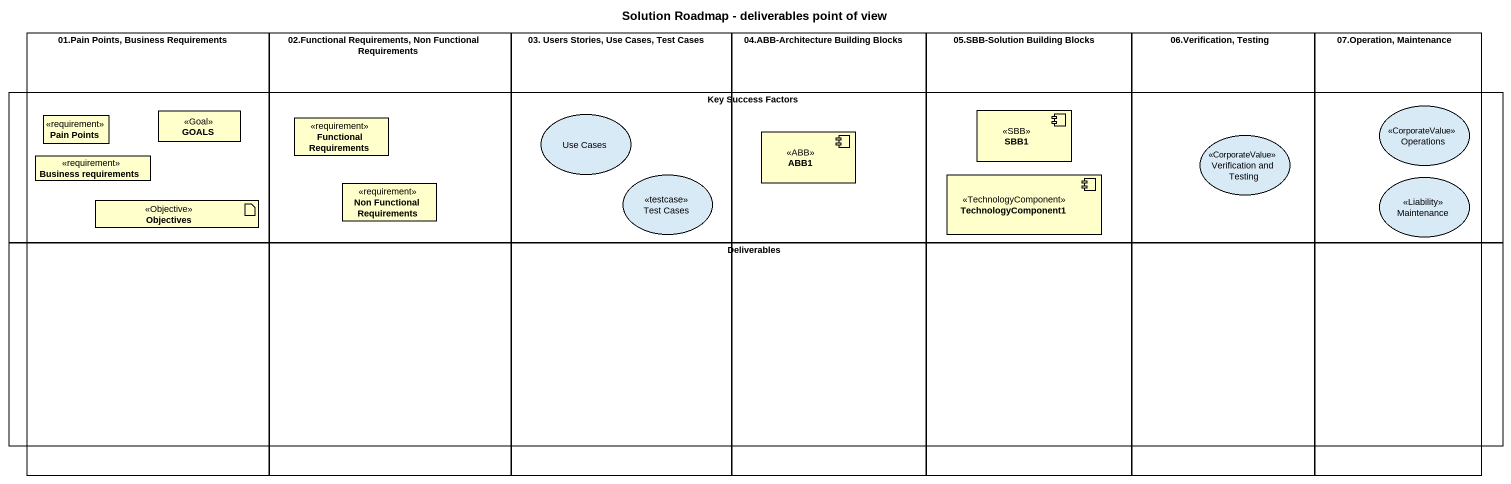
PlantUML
@startuml
title Solution Roadmap - deliverables point of view
allowmixing
hide circle
hide empty members
rectangle "01.Pain Points, Business Requirements" as r01_Pain_Points_Business {
  class "Pain Points" as Pain_Points <<requirement>>
  class GOALS <<Goal>>
  class "Business requirements" as Business_requirements <<requirement>>
  artifact Objectives <<Objective>>
}
rectangle "02.Functional Requirements, Non Functional Requirements" as r02_Functional_Requirements {
  class "Functional Requirements" as Functional_Requirements <<requirement>>
  class "Non Functional Requirements" as Non_Functional_Requirements <<requirement>>
}
rectangle "03. Users Stories, Use Cases, Test Cases" as r03_Users_Stories_Use_Cases {
  usecase "Use Cases" as Use_Cases
  usecase "Test Cases" as Test_Cases <<testcase>>
}
rectangle "04.ABB-Architecture Building Blocks" as r04_ABB_Architecture {
  component ABB1 <<ABB>>
}
rectangle "05.SBB-Solution Building Blocks" as r05_SBB_Solution_Building {
  component SBB1 <<SBB>>
  component TechnologyComponent1 <<TechnologyComponent>>
}
rectangle "06.Verification, Testing" as r06_Verification_Testing {
  usecase "Verification and Testing" as Verification_and_Testing <<CorporateValue>>
}
rectangle "07.Operation, Maintenance" as r07_Operation_Maintenance {
  usecase Operations <<CorporateValue>>
  usecase Maintenance <<Liability>>
}
rectangle "Key Success Factors" as Key_Success_Factors
rectangle Deliverables
@enduml
